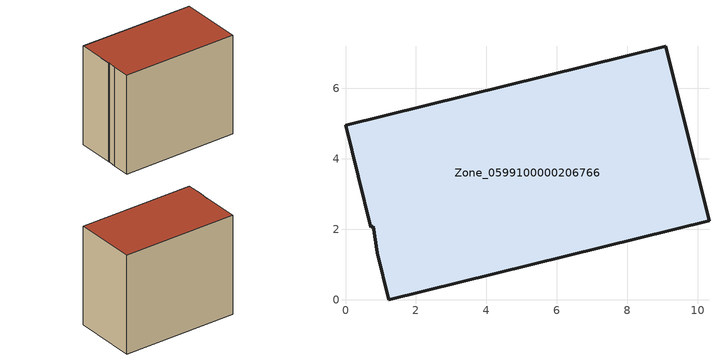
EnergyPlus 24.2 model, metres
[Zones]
Zone_0599100000206766
 floor ground (C_G): 1.23,0 0.9,1.33 0.79,2.09 0.72,2.06 0,4.96 9.09,7.2 10.31,2.25 z0
 wall outside (C_F): 1.23,0 10.31,2.25 9.09,7.2 0,4.96 0.72,2.06 0.79,2.09 0.9,1.33 1.23,0 z0:8.04
 roof outside (C_R): 0.9,1.33 1.23,0 10.31,2.25 9.09,7.2 0,4.96 0.72,2.06 0.79,2.09 z8.04
[BUILDING]
Pand.0599100000206766: North Axis=0; Terrain=City; Loads Convergence Tolerance Value=0.04; Temperature Convergence Tolerance Value=0.4; Solar Distribution=FullExterior; Maximum Number of Warmup Days=25; Minimum Number of Warmup Days=1
[Site:Location]
Rotterdam.The.Hague.AP_ZH_NLD Design_Conditions: Latitude=51.96; Longitude=4.45; Time Zone=1; Elevation=-4.5
[SITE:GROUNDTEMPERATURE:BUILDINGSURFACE]
18, 18, 18, 18, 18, 18, 18, 18, 18, 18, 18, 18
[MATERIAL] Thermal Absorptance=0.9; Solar Absorptance=0.7; Visible Absorptance=0.7
Name | Roughness | Thickness | Conductivity | Density | Specific Heat
G.TI.1975-1991 | MediumSmooth | 0.15 | 0.288461 | 540 | 1210
F.TI.1975-1991 | Rough | 0.3 | 0.230769 | 1920 | 840
R.TI.1975-1991 | MediumRough | 0.2 | 0.153846 | 1500 | 1000
[CONSTRUCTION]
C_G: G.TI.1975-1991
C_F: F.TI.1975-1991
C_R: R.TI.1975-1991
[ZONE]
Zone_0599100000206766: Type=1; Multiplier=1; Ceiling Height=Autocalculate; Volume=Autocalculate; Floor Area=autocalculate; Part of Total Floor Area=Yes
[ZONEINFILTRATION:DESIGNFLOWRATE]
Infil_Zone_0599100000206766: Zone or ZoneList or Space or SpaceList=Zone_0599100000206766; Schedule=AlwaysOn; Design Flow Rate Calculation Method=Flow/Area; Flow Rate per Floor Area=0.003; Constant Term Coefficient=1; Temperature Term Coefficient=0; Velocity Term Coefficient=0; Velocity Squared Term Coefficient=0
[HVACTEMPLATE:ZONE:IDEALLOADSAIRSYSTEM]
Zone_0599100000206766: Maximum Heating Supply Air Temperature=50; Minimum Cooling Supply Air Temperature=13; Maximum Heating Supply Air Humidity Ratio=0.0156; Minimum Cooling Supply Air Humidity Ratio=0.0077; Heating Limit=NoLimit; Cooling Limit=NoLimit; Dehumidification Control Type=ConstantSensibleHeatRatio; Cooling Sensible Heat Ratio=0.7; Dehumidification Setpoint=60; Humidification Control Type=None; Humidification Setpoint=30; Outdoor Air Method=None; Outdoor Air Flow Rate per Person=0.00944; Outdoor Air Flow Rate per Zone Floor Area=0; Outdoor Air Flow Rate per Zone=0; Demand Controlled Ventilation Type=None; Outdoor Air Economizer Type=NoEconomizer; Heat Recovery Type=None; Sensible Heat Recovery Effectiveness=0.7; Latent Heat Recovery Effectiveness=0.65
[ZONECONTROL:THERMOSTAT]
ThermostatControl_Zone_0599100000206766: Zone or ZoneList=Zone_0599100000206766; Control Type Schedule=DualSetpointControlType; Control 1=Thermostat_Zone_0599100000206766; Temperature Difference Between Cutout And Setpoint=0
[THERMOSTATSETPOINT:DUALSETPOINT]
Thermostat_Zone_0599100000206766: Heating Setpoint Temperature Schedule=HeatingSetpoint_Zone_0599100000206766; Cooling Setpoint Temperature Schedule=CoolingSetpoint_Zone_0599100000206766
[SCHEDULE:COMPACT]
HeatingSetpoint_Zone_0599100000206766: Through: 12/31, For: AllDays, Until: 24:00, 21
CoolingSetpoint_Zone_0599100000206766: Through: 12/31, For: AllDays, Until: 24:00, 24
DualSetpointControlType: Through: 12/31, For: AllDays, Until: 24:00, 4
AlwaysOn: Through: 12/31, For: AllDays, Until: 24:00, 1
